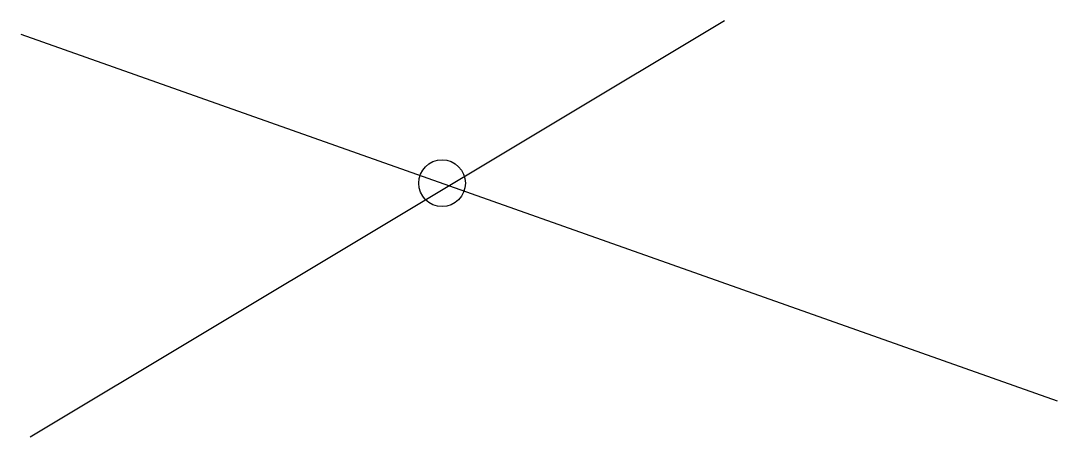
# Model space of a CAD drawing. Header units: millimetres. Extents: x 1564 to 2894, y 1363 to 1898.
import ezdxf

# ---------------------------------------------------------------- set-up
doc = ezdxf.new("R2010")
doc.units = ezdxf.units.MM

msp = doc.modelspace()

# ---------------------------------------------------------------- linework, layer by layer
for p, q in [((2467.2, 1897.9), (1576.4, 1362.8)), ((1564.1, 1880.6), (2894.1, 1409.7))]:
    msp.add_line(p, q)
msp.add_circle((2104.7, 1689.2), 30)

doc.saveas('drawing.dxf')
